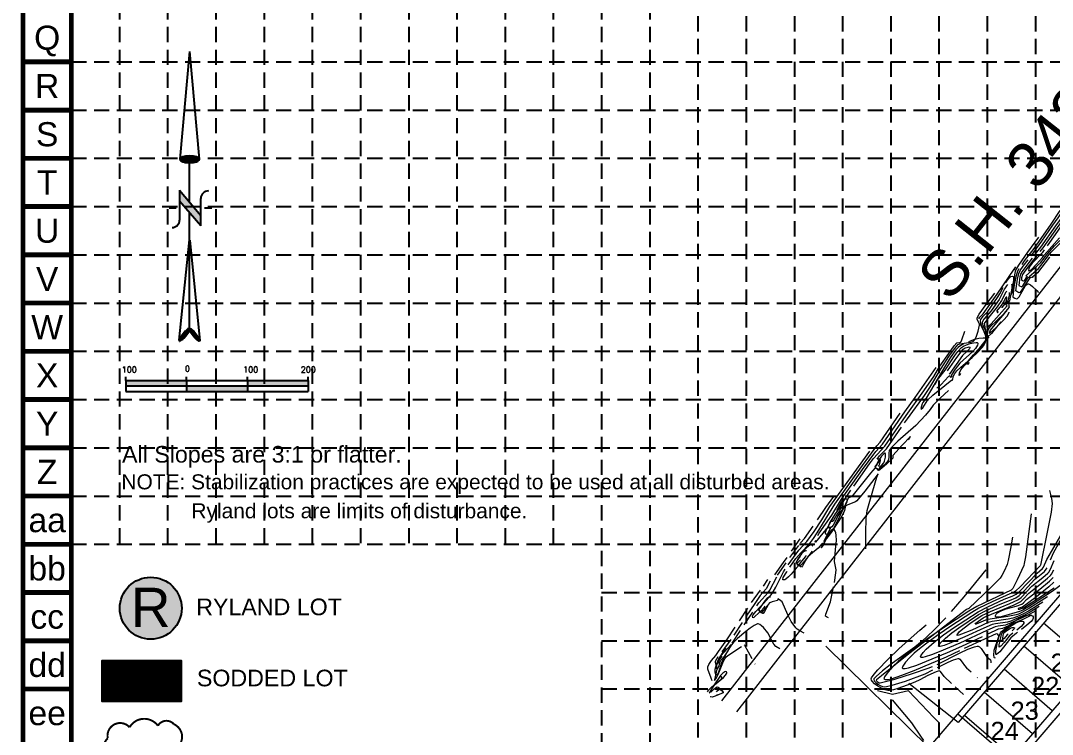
# Model space of a CAD drawing. Header units: inches. Extents: x 5726 to 10817, y 12055 to 15240.
# Drawn here: x 5726 to 7426, y 12699 to 13874 of the extents above; entities that cross this region are included whole.
import ezdxf
from ezdxf.enums import TextEntityAlignment as Align

# ---------------------------------------------------------------- set-up
doc = ezdxf.new("R2010")
doc.units = ezdxf.units.IN
doc.header["$LTSCALE"] = 100
doc.header["$MEASUREMENT"] = 0
doc.linetypes.add('DASHED', pattern=[0.75, 0.5, -0.25])
doc.linetypes.add('HIDDEN', pattern=[0.375, 0.25, -0.125])
for name, color, linetype in [('2', 7, 'Continuous'), ('20', 36, 'Continuous'), ('21', 36, 'Continuous'), ('27', 150, 'Continuous'), ('29', 150, 'Continuous'), ('30', 7, 'Continuous'), ('8', 7, 'Continuous'), ('BASE', 7, 'Continuous'), ('EROSION BLANKET', 84, 'Continuous'), ('GRID', 254, 'HIDDEN'), ('LOT NUMBERS', 7, 'Continuous'), ('STREET NAMES', 7, 'Continuous')]:
    doc.layers.add(name, color=color, linetype=linetype)
doc.styles.add('L120', font='simplex.shx', dxfattribs={"height": 4.8})
doc.styles.add("L200'", font='ARIAL.TTF', dxfattribs={"height": 0.001969})
doc.styles.add('ryland', font='ARIAL.TTF', dxfattribs={"height": 25})
doc.styles.get("Standard").update_dxf_attribs({"font": 'ARIAL.TTF', "height": 25})

# ---------------------------------------------------------------- blocks, each defined once
blk = doc.blocks.new('RYLAND')
h = blk.add_hatch(color=81)
h.paths.add_polyline_path([(1.164, -1.048, 1), (-1.408, -1.048, 1)])
h.paths.add_polyline_path([(-1.348, -2.228), (1.104, -2.228), (1.104, 0.21), (-1.348, 0.21)], flags=25)
at = {"color": 5}
blk.add_circle((-0.122, -1.048), 1.286, dxfattribs=at)
at = {"layer": 'BASE', "color": 5, "style": 'ryland'}
blk.add_text('R', height=1.625, dxfattribs=at).set_placement((-0.122, -1.821), align=Align.CENTER)
blk = doc.blocks.new('block2')
at = {"layer": 'GRID'}
for p, q in [((6842.3, 15156.3), (6842.3, 12138.3)), ((6921.8, 15156.3), (6921.8, 12138.3)), ((7001.2, 15156.3), (7001.2, 12138.3)), ((7080.6, 15156.3), (7080.6, 12138.3)), ((7160, 15156.3), (7160, 12138.3)), ((7239.4, 15156.3), (7239.4, 12138.3)), ((7318.9, 15156.3), (7318.9, 12138.3)), ((7398.3, 15156.3), (7398.3, 12138.3)), ((5889.3, 14838.6), (5889.3, 13011.9)), ((5968.7, 14838.6), (5968.7, 13011.9)), ((6048.1, 14838.6), (6048.1, 13011.9)), ((6127.6, 14838.6), (6127.6, 13011.9)), ((6207, 14838.6), (6207, 13011.9)), ((6286.4, 14838.6), (6286.4, 13011.9)), ((6365.8, 14838.6), (6365.8, 13011.9)), ((6445.2, 14838.6), (6445.2, 13011.9)), ((6524.7, 14838.6), (6524.7, 13011.9)), ((6604.1, 14838.6), (6604.1, 13011.9)), ((6683.5, 14838.6), (6683.5, 12138.3)), ((6762.9, 14838.6), (6762.9, 12138.3)), ((5809.9, 13806.1), (10733.9, 13806.1)), ((5809.9, 13726.7), (10733.9, 13726.7)), ((5809.9, 13647.3), (10733.9, 13647.3)), ((5809.9, 13567.9), (10733.9, 13567.9)), ((5809.9, 13488.5), (10733.9, 13488.5)), ((5809.9, 13409), (10733.9, 13409)), ((5809.9, 13329.6), (10733.9, 13329.6)), ((5809.9, 13250.2), (10733.9, 13250.2)), ((5809.9, 13170.8), (10733.9, 13170.8)), ((5809.9, 13091.4), (10733.9, 13091.4)), ((5809.9, 13011.9), (10733.9, 13011.9)), ((6683.5, 12932.5), (10733.9, 12932.5)), ((6683.5, 12853.1), (10733.9, 12853.1)), ((6683.5, 12773.7), (10733.9, 12773.7))]:
    blk.add_line(p, q, dxfattribs=at)
blk = doc.blocks.new('A$C2F200D2B')
at = {"layer": 'BASE'}
h = blk.add_hatch(color=7, dxfattribs=at)
h.paths.add_polyline_path([(106.8, 9), (106.8, 18), (6.8, 18), (6.8, 9)])
h.paths.add_polyline_path([(106.8, 9), (106.8, 0), (206.8, 0), (206.8, 9)])
h.paths.add_polyline_path([(206.8, 18), (206.8, 9), (306.8, 9), (306.8, 18)])
at = {"layer": 'BASE', "color": 7}
for p, q in [((6.8, 18), (6.8, 24)), ((6.8, 18), (106.8, 18)), ((6.8, 18), (6.8, 0)), ((106.8, 18), (106.8, 24)), ((106.8, 18), (306.8, 18)), ((106.8, 18), (106.8, 0)), ((206.8, 18), (206.8, 24)), ((206.8, 18), (206.8, 0)), ((306.8, 18), (306.8, 24)), ((306.8, 18), (306.8, 0)), ((6.8, 9), (306.8, 9)), ((6.8, 0), (106.8, 0)), ((106.8, 0), (306.8, 0))]:
    blk.add_line(p, q, dxfattribs=at)
at = {"layer": 'BASE', "color": 7, "style": 'L120'}
for s, p in [('100', (0, 31.2)), ('0', (104, 32.6)), ('100', (200, 31.2)), ('200', (294.9, 31.2))]:
    blk.add_text(s, height=9.6, dxfattribs=at).set_placement(p)
blk = doc.blocks.new('A$C1B3C5561')
at = {"layer": 'BASE'}
for p, q in [((33.8, 476.9), (17.8, 299.6)), ((33.8, 476.9), (49.7, 299.3)), ((33.5, 229.1), (33.5, 304.9)), ((33.5, 304.9), (33.5, 304.9)), ((17.2, 248.5), (52.3, 206.8)), ((17.2, 248.5), (17.2, 199.3)), ((52.3, 189.8), (17.2, 230.4)), ((52.4, 189.6), (52.4, 235)), ((0, 219.4), (11.6, 219.4)), ((33.5, 20.6), (33.5, 211.6)), ((58.1, 219.4), (70.6, 219.4)), ((16.8, 1.8), (33.8, 166.8)), ((33.9, 166.4), (50.6, 0.7)), ((33.4, 18.2), (33.6, 18.7)), ((33.6, 18.7), (33.7, 18.1))]:
    blk.add_line(p, q, dxfattribs=at)
blk.add_lwpolyline([(17.7, 299.3), (18.5, 297.6, 0.091577), (22.4, 295.3, 0.048306), (27.9, 294), (33.8, 293.7), (40.4, 294.2, 0.048306), (45.1, 295.3, 0.091577), (49, 297.6), (49.8, 299.3), (49, 301.1, 0.091577), (45.1, 303.3, 0.048306), (40.4, 304.5), (33.8, 305), (27.2, 304.5, 0.048306), (22.4, 303.3, 0.091577), (18.5, 301.1)], format="xyb", close=True, dxfattribs=at)
for points in [[(33.6, 20.6), (32.7, 20.8, 0.066818), (29.6, 18.9, 0.03073), (26.7, 16.2), (23.1, 12.2), (19.8, 7.8, 0.03073), (17.8, 4.4, 0.066818), (16.6, 1), (16.9, 0.1)], [(16.9, 0.1), (17.9, 0, 0.066818), (20.9, 1.9, 0.03073), (24.3, 4.9), (27.5, 8.6), (30.7, 13, 0.03073), (32.7, 16.4, 0.036692), (33.5, 18.2)], [(33.6, 20.6), (34.5, 20.8, -0.066818), (37.6, 18.9, -0.03073), (40.5, 16.2), (44.1, 12.2), (47.3, 7.8, -0.03073), (49.3, 4.4, -0.066818), (50.5, 1), (50.2, 0.1)], [(50.2, 0.1), (49.3, 0, -0.066818), (46.2, 1.9, -0.03073), (42.9, 4.9), (39.7, 8.6), (36.5, 13, -0.03073), (34.5, 16.4, -0.036692), (33.7, 18.2)]]:
    blk.add_lwpolyline(points, format="xyb", dxfattribs=at)
for centre, start, end in [((64.5, 235), 88.8769, 180), ((5.1, 199.3), 268.8769, 0)]:
    blk.add_arc(centre, 12.2, start, end, dxfattribs=at)
for points in [[(17.8, 299.3), (18.5, 301.1), (18.5, 297.6), (22.4, 303.3)], [(18.5, 297.6), (22.4, 303.3), (22.4, 295.3), (26.9, 304.4)], [(22.4, 295.3), (26.9, 304.4), (27.8, 294.1), (33.5, 304.8)], [(27.8, 294.1), (33.5, 304.8), (33.5, 293.8), (40.4, 304.5)], [(33.5, 293.8), (40.4, 304.5), (39.8, 294.1), (45.1, 303.4)], [(39.8, 294.1), (45.1, 303.4), (45.3, 295.3), (49, 301.1)], [(45.3, 295.3), (49, 301.1), (49, 297.6), (49.7, 299.4)], [(17.2, 230.4), (52.6, 189.8), (17.5, 248.6), (52.6, 206.8)], [(26.9, 16.5), (31.1, 13.6), (28.6, 18), (32.3, 15.6)], [(28.6, 18), (32.3, 15.6), (30, 19.2), (33, 17.1)], [(30, 19.2), (33, 17.1), (31.3, 20.1), (33.4, 18.2)], [(31.3, 20.1), (33.4, 18.2), (32.3, 20.6), (33.6, 18.7)], [(32.3, 20.6), (33.6, 18.7), (32.7, 20.8), (33.7, 18.8)], [(32.7, 20.8), (33.7, 18.8), (33.5, 20.7), (33.7, 18.8)], [(33.5, 20.7), (33.7, 18.8), (34.5, 20.7), (33.8, 18.7)], [(34.5, 20.7), (33.8, 18.7), (35.5, 20.3), (33.8, 18.1)], [(35.5, 20.3), (33.8, 18.1), (36.9, 19.5), (34.3, 16.8)], [(36.9, 19.5), (34.3, 16.8), (37.8, 18.8), (34.9, 15.7)], [(37.8, 18.8), (34.9, 15.7), (39.1, 17.6), (35.9, 14)], [(39.1, 17.6), (35.9, 14), (40.7, 16.1), (37.1, 12.2)], [(16.6, 1), (16.9, 0.1), (17, 2.1), (17.9, 0.1)], [(17, 2.1), (17.9, 0.1), (17.5, 3.7), (19.7, 1)], [(17.5, 3.7), (19.7, 1), (18.5, 5.6), (21, 1.9)], [(18.5, 5.6), (21, 1.9), (19.6, 7.4), (23.1, 3.8)], [(19.6, 7.4), (23.1, 3.8), (20.7, 9), (25.8, 6.8)], [(20.8, 9), (25.9, 6.8), (22.5, 11.4), (27.7, 8.9)], [(22.5, 11.4), (27.7, 8.9), (25, 14.4), (29.5, 11.4)], [(23.3, 4.1), (24.4, 5.1), (25.8, 6.7)], [(25, 14.4), (29.5, 11.4), (26.9, 16.5), (31.1, 13.6)], [(40.7, 16.1), (37.1, 12.2), (42.3, 14.2), (38.3, 10.5)], [(42.3, 14.2), (38.3, 10.5), (44.1, 12.2), (40.3, 8)], [(44.1, 12.2), (40.3, 8), (45.1, 10.8), (41.7, 6.3)], [(41.8, 6.3), (45.1, 10.8), (43, 4.8), (46.9, 8.3)], [(43, 4.8), (46.9, 8.3), (44.5, 3.5), (48.3, 6.2)], [(44.5, 3.5), (48.3, 6.2), (46.2, 1.9), (49.4, 4.4)], [(46.2, 1.9), (49.4, 4.4), (47.6, 1), (50, 2.8)], [(47.6, 1), (50, 2.8), (49.3, 0), (50.5, 1)], [(49.3, 0), (50.5, 1), (50.2, 0.1)]]:
    blk.add_solid(points, dxfattribs=at)

msp = doc.modelspace()

# ---------------------------------------------------------------- hatches: boundary and pattern name
at = {"layer": 'BASE'}
h = msp.add_hatch(dxfattribs=at)
h.set_pattern_fill('ANSI31', color=2, scale=15.48742, style=0)
h.set_pattern_definition([(45, (5703.4385, 12590.3026), (-1.368908, 1.368908), [])])
h.paths.add_polyline_path([(5860.4, 12815.9), (5860.4, 12753.9), (5991.4, 12753.9), (5991.4, 12819.8), (5860.4, 12819.8)])

# ---------------------------------------------------------------- linework, layer by layer
at = {"layer": '2', "color": 7, "lineweight": 0}
for p, q in [((7489.4, 12987.4), (7222.2, 12677)), ((7053.3, 12844.1), (7222.5, 12677.2)), ((7349.8, 12664.3), (7270.2, 12732.7))]:
    msp.add_line(p, q, dxfattribs=at)
at = {"layer": '20', "color": 43, "linetype": 'HIDDEN', "lineweight": 0}
msp.add_line((6944, 12906.1), (6942.4, 12903.8), dxfattribs=at)
at = {"layer": '20', "color": 43, "lineweight": 0}
for p, q in [((7162.7, 12764.9), (7138, 12770.5)), ((7189, 12770.5), (7162.7, 12764.9)), ((7230.9, 12727), (7189, 12770.5)), ((7194.5, 12718.2), (7162.7, 12756.1))]:
    msp.add_line(p, q, dxfattribs=at)
for points in [[(7571.6, 13729.7), (7537.4, 13678.9), (7535.6, 13675.1), (7516.8, 13649.8), (7500.8, 13627.3), (7483.4, 13601.8), (7467.5, 13572.5), (7462.8, 13565.4), (7438.5, 13532.8), (7417.6, 13503.4)], [(7507.9, 13649), (7467.7, 13591.1), (7463.4, 13582.9), (7457.2, 13573), (7445.5, 13555.4), (7431.2, 13536.2), (7406.7, 13500.9), (7398.2, 13489.8)], [(7391.3, 13487), (7395.8, 13492.8), (7409.1, 13510.8), (7427.3, 13537.3), (7436, 13549.1), (7459.3, 13584.4), (7460.7, 13587.1), (7472.8, 13604.6)], [(7438.8, 13561.5), (7423.8, 13539), (7395.8, 13498.8), (7379.9, 13478.3), (7375.8, 13472.5)], [(7393.1, 13483.1), (7375.9, 13460.7), (7374.2, 13457.7), (7372.8, 13452.3), (7370.8, 13437.9), (7375.9, 13435.7), (7377.5, 13437.5), (7386.5, 13450.9), (7389.9, 13451.8), (7388.3, 13452.8), (7403.4, 13466.1), (7411.2, 13476), (7419.3, 13486.9), (7424.5, 13493), (7430.4, 13499.1), (7450.2, 13518), (7449.5, 13519.9), (7452.4, 13522.3), (7453.1, 13522.1), (7454.4, 13523.2), (7462.2, 13531.4), (7464.2, 13532.7)], [(7349.3, 13442.1), (7350.1, 13443.5), (7354, 13449), (7356.1, 13451.1), (7358.1, 13452.6), (7360.2, 13453.3), (7361.5, 13453), (7362.1, 13451.5), (7362.2, 13446), (7358.5, 13425.3), (7358.4, 13422.9), (7359, 13423.5), (7360.8, 13428.2), (7362, 13434.4), (7364.3, 13455.6), (7365.5, 13461.2), (7366.3, 13463.4), (7370.9, 13471.3), (7385.7, 13492.7), (7404.2, 13517.4)], [(7412.7, 13496.6), (7409.3, 13491.8), (7393, 13474.5), (7389.4, 13469.7), (7387.3, 13465.3), (7387, 13463.3), (7387.4, 13462.2), (7388.2, 13462), (7391.2, 13463.8), (7400, 13472.8), (7410.1, 13484), (7412.9, 13487.9), (7437.8, 13516.4)], [(7421.5, 13484.3), (7421.4, 13484.8), (7401.6, 13458.9), (7393.8, 13451.8), (7394.6, 13451.4), (7389.3, 13450.3), (7386.9, 13447.2), (7376.2, 13430.7), (7372.5, 13426.2), (7371.2, 13426.1), (7366, 13428.9), (7368.9, 13448.5), (7371, 13457.9), (7373.1, 13462.6), (7378.2, 13470), (7386.2, 13480.4)], [(7371.2, 13465.5), (7369, 13461.5), (7365.6, 13449.9), (7362.8, 13435.2), (7361.2, 13419.5), (7361.7, 13418.6), (7364.2, 13417), (7367.4, 13416.2), (7369.1, 13416.6), (7371.4, 13419.4), (7381.4, 13437.1), (7384.2, 13439.8), (7385.7, 13440.5), (7386.9, 13440.6), (7390.1, 13439.2), (7393.7, 13436.5), (7400.5, 13429.9), (7403.5, 13426.5)], [(7289, 13311.4), (7286.4, 13307.9), (7286.3, 13308.9), (7287.6, 13313.3), (7296.4, 13324), (7306.8, 13335.6), (7315.6, 13346.1), (7317.4, 13349.1), (7317.3, 13351.8), (7316.3, 13356.4), (7308.7, 13375.2), (7308, 13380), (7308.7, 13382.2), (7312.5, 13387.3), (7319.9, 13395.2), (7336.1, 13418.1), (7339.8, 13424.1), (7345.2, 13434.8)], [(7352.5, 13439.4), (7350.6, 13437.4), (7347.5, 13432.4), (7338.8, 13414.8), (7325.3, 13396.3), (7313.5, 13382.4), (7310.9, 13377.8), (7310.8, 13376.1), (7312.3, 13371.8), (7315.6, 13364.5), (7317.4, 13354.1), (7317.3, 13349.1), (7315.6, 13345.6), (7310.4, 13339.5), (7301.2, 13329.6), (7300.2, 13326.1)], [(7351.2, 13428.8), (7349.6, 13427), (7342.4, 13413.1), (7335.1, 13402.7), (7321.4, 13385.7), (7313.7, 13375.2), (7314.6, 13373.2), (7315.7, 13365.7), (7317.1, 13349.6), (7316.9, 13347.7), (7314, 13344.2)], [(7341.3, 13378.1), (7330, 13363.7), (7325.8, 13358.9), (7320.4, 13354.2), (7319.5, 13354.4), (7319.2, 13356), (7319.8, 13361.3), (7321.3, 13366.1), (7324, 13369.8), (7346.8, 13392.1), (7355.7, 13402.4), (7355.1, 13402.7), (7354.6, 13410.6), (7356, 13412.7), (7359.8, 13433.7), (7359.8, 13438.5), (7359.3, 13440.1)], [(7182.8, 13211.8), (7187.5, 13218.5), (7215.4, 13256.8), (7224.4, 13269.8), (7242.9, 13301.2), (7255.5, 13320.8), (7264.8, 13333.8), (7271.1, 13340.6), (7274, 13342), (7291.8, 13344.5), (7295.2, 13345.7), (7296.5, 13346.5), (7298.6, 13349.2), (7300.6, 13353.1), (7304, 13362.5), (7306.4, 13372.8), (7306.2, 13374.3), (7302.3, 13382.3), (7302.2, 13384.5), (7305.7, 13390.5), (7317.2, 13406.7), (7331.6, 13425.3)], [(7321.5, 13353.7), (7319, 13350.2), (7317.8, 13349.1), (7317.5, 13351.8), (7317.9, 13358.4), (7318.8, 13365.3), (7319.7, 13369.2), (7321, 13371), (7325.2, 13374.6), (7351.8, 13404.6), (7350.1, 13406.1), (7350, 13408.4), (7351.1, 13410.1), (7353.5, 13412.5), (7355.5, 13422.3), (7355.9, 13425.8), (7355.8, 13426.4)], [(7347.5, 13414), (7341.7, 13405.1), (7334.5, 13395.9), (7334.9, 13396), (7335.7, 13393.1), (7337.7, 13395.2)], [(7343.4, 13401.4), (7343.6, 13401.6), (7347.8, 13407), (7346.5, 13407.8), (7351.1, 13412.8), (7350.8, 13412.9), (7351.5, 13417.3), (7351.3, 13418.9), (7350.4, 13419), (7349.2, 13417.4), (7347.5, 13414)], [(7351.3, 13396), (7347.3, 13392.3), (7334, 13377.1), (7323.6, 13364.5), (7322.7, 13360.9), (7322.8, 13359.2), (7323.1, 13359.2)], [(7323.1, 13359.2), (7333.7, 13368.8), (7346.5, 13381.3), (7351.7, 13387.6), (7354.9, 13393.5), (7355.1, 13394.1)], [(7099, 13107.8), (7125, 13144.5), (7131.5, 13153.3), (7150.2, 13173.7), (7185.2, 13224), (7214.6, 13264.5), (7230.9, 13288.2), (7241.1, 13305), (7255.6, 13326.1), (7264.7, 13338.5), (7268.7, 13343.4), (7273.7, 13344), (7275.5, 13344.7), (7277.4, 13348.6), (7282.2, 13362.6)], [(7233.2, 13275.2), (7234.1, 13277.8), (7237.3, 13282.8), (7249.8, 13298.4), (7265.7, 13322.9), (7270.3, 13329.1), (7276.6, 13335.7), (7280, 13337.8), (7285, 13340.1), (7290.8, 13342.2), (7296.4, 13343.7), (7300.9, 13344.2), (7302.4, 13343.9), (7303.4, 13343.2), (7303.6, 13342)], [(7303.6, 13342), (7303, 13339.6), (7299.9, 13334.5), (7295, 13329.2), (7273.6, 13310.1), (7266.1, 13300), (7260.3, 13291), (7259.9, 13287.8), (7259.3, 13286.7), (7258.8, 13286.9), (7257.2, 13289), (7255.4, 13287.9), (7243.3, 13275), (7239.2, 13271.1), (7235.9, 13269.2)], [(7253.5, 13297.2), (7268.7, 13319.6), (7279.3, 13333.3), (7282.6, 13335.2), (7287.3, 13336.6), (7289.2, 13336.8), (7290.3, 13336.3), (7290.4, 13335.8)], [(7290.4, 13335.8), (7289.6, 13333.9), (7285.6, 13329.5), (7278.1, 13322.8), (7257.2, 13293), (7257.1, 13292), (7256.2, 13292.8)], [(7040.1, 13026.4), (7042.1, 13030), (7062.9, 13059.9), (7078.7, 13086), (7113.3, 13134.9), (7135.2, 13164.8), (7146.4, 13177), (7183.1, 13229.8), (7200.5, 13253.6), (7234.9, 13302.8)], [(7255.2, 13265.1), (7241.2, 13252.2), (7229.8, 13241), (7224.9, 13233.6), (7217.3, 13224.6), (7201.6, 13207.4), (7201.1, 13207.7), (7171.9, 13181.7), (7163.9, 13174.1), (7159.5, 13169.3), (7157.4, 13166.2), (7156.8, 13161.7), (7156.9, 13155.8), (7156.4, 13150.9), (7154.3, 13147.7), (7149, 13142.3), (7142.9, 13137.3), (7139, 13134.9), (7137.4, 13135.4), (7135.6, 13137.2), (7134.6, 13139.2), (7135.4, 13141.3), (7141.9, 13149.3), (7143.3, 13151.9), (7142.9, 13152.3), (7138, 13151.8), (7137.4, 13152.1), (7141.7, 13157.5), (7153, 13169.2), (7178, 13204.9)], [(6994, 12974.3), (7003.7, 12988.3), (7011.9, 12997.6), (7026.3, 13012.7), (7032.8, 13021.4), (7038.7, 13030.5), (7067.8, 13077.8), (7100.1, 13123.4), (7137, 13174.1), (7142.4, 13180), (7175.6, 13228)], [(7189, 13184.1), (7192.4, 13189.6), (7178.9, 13175.3), (7163.5, 13158), (7163.3, 13153.7), (7153.2, 13143.9), (7145.3, 13137), (7140.5, 13133.3), (7139.7, 13133.6), (7138, 13136), (7134.9, 13138), (7134.2, 13137.9), (7126.5, 13129.2), (7095.7, 13090.7), (7089.8, 13087.8), (7085.7, 13077.9), (7067.8, 13041.5), (7064.2, 13035.2), (7060.4, 13030.4), (7058.4, 13028.8), (7056.5, 13027.9), (7054.5, 13027.8), (7053.2, 13028.6), (7052.6, 13030), (7052.7, 13032), (7054.5, 13037.3), (7067.7, 13060.5), (7076.7, 13073.1), (7084.4, 13086.1), (7094.2, 13100.8)], [(7142.4, 13150.7), (7139.7, 13148.1), (7135.8, 13141.3)], [(7139.5, 13140.6), (7139.9, 13140.9), (7141.5, 13142.7), (7142.8, 13147.3), (7143, 13150.1), (7142.7, 13150.7), (7142.4, 13150.7)], [(7119, 13004.3), (7118.9, 13031.3), (7119.4, 13054.2), (7121.3, 13067.8), (7126.4, 13086.9), (7137.1, 13122.3), (7139.3, 13127.9), (7117.5, 13099.3), (7104.1, 13083.4), (7102.1, 13082), (7089.5, 13076.9), (7086, 13075), (7084.9, 13073.1), (7083.6, 13067.7), (7079.2, 13058.1), (7061.7, 13031.3), (7056.8, 13024.5), (7049.6, 13016.6), (7059.1, 13034.4), (7060.6, 13038.6), (7060.4, 13039.9), (7059.6, 13040.3), (7057.6, 13039.7), (7053, 13036), (7047.9, 13030.2), (7036.2, 13015.3), (7035.6, 13015.2), (7035.7, 13016.3), (7036.6, 13018.8)], [(7421.8, 13100.5), (7424.9, 13087.4), (7426, 13079), (7424.1, 13065), (7417.9, 13031.9), (7406.8, 12977.5), (7406.2, 12976.2), (7374, 12942.6), (7365.7, 12934.6), (7363.1, 12933.1), (7356.2, 12930.6), (7326.9, 12917.1), (7305.4, 12906.6), (7293.4, 12899.7), (7259, 12877.1), (7238, 12862.8), (7217.2, 12847.6), (7207.5, 12840), (7198.7, 12832.4), (7190.9, 12825), (7184.5, 12817.9), (7179.7, 12811.2), (7178.9, 12808.5), (7180.4, 12807.3), (7183.9, 12807.3), (7189.1, 12808.4), (7203.1, 12813.1), (7253.6, 12834), (7277.2, 12844.4), (7311, 12860.3)], [(7391.1, 13062.1), (7382.2, 12991.5), (7380, 12980.3), (7379.1, 12977), (7368.4, 12953.4), (7361.2, 12939.3), (7358.2, 12936.3), (7301.9, 12909.5), (7288.7, 12902), (7246.8, 12874.3), (7221.1, 12856.8), (7195.7, 12838.3), (7183.8, 12829), (7173, 12819.7), (7163.5, 12810.7), (7155.7, 12802), (7149.8, 12793.9), (7148.8, 12790.6), (7150.7, 12789.1), (7155, 12789.2), (7161.3, 12790.5), (7178.4, 12796.2), (7198.5, 12804.2), (7252, 12826.8), (7274, 12837.2)], [(7360.4, 13023.7), (7358.1, 13007.8), (7353.5, 12985.1), (7351.8, 12978.5), (7347, 12967.5), (7343.3, 12960.4), (7340.3, 12956.1), (7325.2, 12941.2), (7288.4, 12906.3), (7284.9, 12904.8), (7190, 12831.7), (7144.6, 12795.5), (7136.3, 12788.5), (7136.1, 12787.8), (7138, 12785.7), (7141, 12783.9), (7142.8, 12783.6), (7166.6, 12790), (7196.1, 12799.1), (7221.8, 12807.8), (7229, 12810.8)], [(7397.8, 12901.8), (7394.3, 12899.6), (7385.6, 12895.1), (7370.6, 12887.9), (7355.9, 12881.4), (7349.3, 12878.8), (7337, 12877.1), (7331.8, 12876), (7318.4, 12870.2), (7273.8, 12849.4), (7239.6, 12834.9), (7227.1, 12830), (7216.5, 12826.5), (7212.6, 12825.6), (7210, 12825.6), (7208.8, 12826.5), (7209.5, 12828.5), (7213.3, 12833.7), (7218.4, 12839.2), (7231.4, 12850.8), (7246.9, 12862.7), (7263.3, 12874.3), (7303.8, 12900.9), (7319.8, 12909), (7346.6, 12921.3), (7360.3, 12926.6), (7366.7, 12929.6), (7372.3, 12934.3), (7401.2, 12964.6), (7410.1, 12971.8), (7411.5, 12974.1), (7416.9, 12986.9), (7440.2, 13026.4)], [(7410.8, 12916.9), (7386.9, 12902), (7378.6, 12897.6), (7369.1, 12893.2), (7361.2, 12890.2), (7353.4, 12888.6), (7326.9, 12884.8), (7320.3, 12883.1), (7293.4, 12870.6), (7276.8, 12863.8), (7272.2, 12862.3), (7269.4, 12861.9), (7268.9, 12862.3), (7269.2, 12863.1), (7273, 12867.7), (7278.6, 12872.8), (7292.4, 12883), (7310, 12894.5), (7324.1, 12901.3), (7356.3, 12914.5), (7369.6, 12920.5), (7374.9, 12924.1), (7392.6, 12943), (7410.7, 12957), (7418.9, 12964.4), (7420.2, 12966), (7423.1, 12971.1), (7429.3, 12985.2)], [(7418.2, 12925.6), (7388.8, 12906.6), (7377.1, 12900), (7370.5, 12897.1), (7366.6, 12895.7), (7352.7, 12893.1), (7320, 12888.1), (7315.9, 12887.1), (7300.8, 12880.4), (7298.9, 12880.2), (7300.3, 12882), (7304.6, 12885.5), (7312.2, 12890.7), (7316.7, 12893), (7363.4, 12912.5), (7374.1, 12917.6), (7378.4, 12921.3), (7387.5, 12931.5), (7393, 12936.1), (7405.7, 12945.7), (7418.5, 12956), (7423.3, 12960.7), (7425, 12962.9), (7428.9, 12969.6)], [(7442.6, 12946), (7425.9, 12934.3), (7386, 12908.3), (7377.8, 12903.6), (7372, 12901.2), (7341.8, 12892.5), (7335.5, 12891.8), (7333.4, 12892.1), (7332.4, 12893), (7332.4, 12894.7), (7333.7, 12896.9), (7335.8, 12898.9), (7342, 12902.5), (7349.9, 12905.4), (7366.8, 12910.1), (7376.2, 12913.4), (7378.6, 12915.4), (7383.6, 12921.1), (7405.8, 12938.2), (7421.7, 12951.1), (7427.7, 12957)], [(7428.7, 12949.6), (7420.3, 12941.8), (7400, 12925.6), (7377.2, 12908.6), (7370.9, 12906.6), (7369.7, 12905.5), (7369.9, 12905), (7372.3, 12905.2), (7378.8, 12907.3), (7429.4, 12940.5)], [(7318.6, 12863.8), (7331.9, 12870.1), (7337.7, 12872.5), (7344.9, 12873.6), (7378.1, 12888.7), (7392.7, 12895.9)], [(7342.4, 12868.5), (7356.2, 12879.5), (7365.2, 12885.8), (7374.5, 12891.3), (7379, 12893.3), (7383.3, 12894.8), (7387.1, 12895.6), (7390.5, 12895.4), (7393.3, 12894.3), (7394.7, 12892.5), (7394.7, 12890.3), (7393.4, 12887.7), (7391.1, 12884.9), (7384.1, 12878.5), (7375.3, 12871.8)], [(7344.7, 12867.5), (7353.8, 12874.8), (7359.8, 12878.9), (7365.9, 12882.6), (7371.7, 12884.9), (7374.3, 12885.4), (7376.5, 12885.3), (7378.4, 12884.6), (7379.3, 12883.4), (7379.3, 12881.9), (7378.4, 12880.2), (7374.8, 12876.3), (7367.6, 12870.6)], [(7260.3, 12782.8), (7247.8, 12794.4), (7241.8, 12802.7), (7239.8, 12803.5), (7234.6, 12801.9), (7221.3, 12795.8), (7207.7, 12788.7), (7199.6, 12785), (7187.3, 12780), (7171.8, 12774.3), (7164.3, 12772.3), (7157.9, 12771.2), (7155.2, 12771.3), (7150.8, 12772.4), (7145, 12774.9), (7138.9, 12778.4), (7133.4, 12782.3), (7129.5, 12786.4), (7128.3, 12788.4), (7127.9, 12790.2), (7128.3, 12791.8), (7132.7, 12798.1), (7138.8, 12805.5), (7155, 12822.5), (7173.8, 12840.4), (7207.8, 12870.5), (7218.2, 12879.3)], [(7368.6, 12866.7), (7367, 12865.5), (7357.9, 12857.9), (7343.5, 12839.7), (7339.6, 12835.1), (7334.2, 12830.4), (7333.6, 12830.3), (7333.1, 12831.2), (7333.3, 12836.3), (7336.6, 12853.6), (7339, 12862.4), (7340.6, 12866), (7342.4, 12868.5)], [(7361, 12865.4), (7354.9, 12860.6), (7346.8, 12850.2), (7341.6, 12844.2), (7338.9, 12842.3), (7338.6, 12842.9), (7338.7, 12846.3), (7342.5, 12863.5), (7343.5, 12865.9), (7344.7, 12867.5)], [(7281.6, 12840.7), (7315, 12856.5), (7334, 12864.9), (7335.3, 12864.4), (7336.7, 12862.9), (7337.4, 12861.3), (7336.8, 12857.9), (7329.8, 12836.8), (7329.5, 12829.2), (7329.9, 12826.2), (7330.3, 12825.6), (7331.9, 12825.2)], [(7236.7, 12814), (7274.2, 12833.2), (7286.9, 12839), (7297.9, 12843.2), (7302.6, 12844.4), (7303.8, 12844.4), (7306.3, 12843), (7308.8, 12840.2), (7317.7, 12827.3), (7324.2, 12821.6), (7325, 12819.6), (7324.8, 12816.9)], [(7279.8, 12764.6), (7266.4, 12777)], [(7214.5, 12688.7), (7209.4, 12696), (7194.5, 12718.2)], [(7230.9, 12727), (7239.7, 12717.9)]]:
    msp.add_lwpolyline(points, dxfattribs=at)
at = {"layer": '20', "color": 43, "linetype": 'HIDDEN', "lineweight": 0}
for points in [[(6918.7, 12879.4), (6942.7, 12915.5), (6947.9, 12921.7), (6958.2, 12932.6), (6960.8, 12936.2), (6973.6, 12961), (6993.7, 12989.9), (7011.5, 13014.2), (7018.1, 13021.2), (7053.2, 13072.3), (7066.1, 13090.4)], [(7073, 13070.9), (7078.3, 13080.5), (7081.6, 13084.6), (7083.3, 13086), (7085, 13086.7), (7086.7, 13086.8), (7087.9, 13086.1), (7088.3, 13084.9), (7087.4, 13081.1), (7084.8, 13076.1), (7073.5, 13059.3)], [(7073.5, 13059.3), (7065.4, 13043.6), (7062.8, 13040.4), (7060.2, 13038.7), (7058.9, 13038.7), (7058, 13039.2), (7057.6, 13040.2), (7058.1, 13043.2), (7059.8, 13047.2), (7067.7, 13060.5), (7069.2, 13063.4)], [(7081.9, 13061.6), (7082.9, 13062.5), (7081.8, 13061.3), (7081.9, 13061.6)], [(7010.5, 13020.7), (6982.9, 12982.2), (6961.4, 12951.3), (6955, 12938.7), (6945.1, 12927.5), (6935.9, 12914.4), (6901.1, 12861.9)], [(7057.5, 12890.9), (7054, 12892.5), (7052.4, 12893.8), (7053, 12897.1), (7060.9, 12917.2), (7067.3, 12949.1), (7069.7, 12964.7), (7070, 12969.7), (7067.4, 12983.7), (7067.7, 12990.5), (7069.8, 13008.7), (7070.5, 13018.3), (7070.3, 13026.9), (7069.6, 13030.6), (7068.5, 13033.6), (7066.9, 13036), (7065.5, 13036.8), (7064, 13036.5), (7062.3, 13035.2), (7058.8, 13030.5), (7048.5, 13010.5), (7045.6, 13005.9), (7049.2, 13013.3), (7048.8, 13013.7), (7046.7, 13012.4), (7040.6, 13005.5), (7027.6, 12995.1), (7023.2, 12991.2), (7021.1, 12987.9), (7014.8, 12976.2), (7013, 12974.3), (7009.7, 12978), (7009.2, 12978), (7004, 12972.8), (6995.8, 12962.8), (6991.5, 12958.2), (6987.3, 12954.7), (6985.3, 12953.6), (6983.4, 12953.2), (6982.4, 12953.4), (6982, 12954.2), (6982.9, 12957.3), (6988.7, 12966.6), (6989.3, 12967.4)], [(7031.5, 13009), (7030.8, 13009.9), (7029.2, 13010.8), (7027.3, 13010.6), (7025.1, 13009.6), (7020.4, 13005.6), (7015.4, 12999.8), (7004, 12982.7)], [(7021.2, 13001.1), (7020.7, 13001.3), (7019.4, 13001.2), (7016.5, 12999.4), (7013.2, 12996.1), (7007.1, 12987.7), (7004, 12982.7)], [(7004, 12982.7), (7004, 12981.7), (7006.1, 12978.7), (7009.2, 12976.5), (7010.9, 12976.5), (7019.4, 12985.6), (7024.5, 12991.8), (7028.8, 12998), (7030.3, 13001)], [(7004, 12982.7), (7004.5, 12981.1), (7006.4, 12979.2), (7008.3, 12978.4), (7011, 12981.1), (7017.6, 12988.7), (7020.5, 12992.9), (7020.8, 12993.6)], [(7010.5, 12991.2), (7010.2, 12991), (7007, 12987.3), (7004, 12982.7)], [(7004, 12982.7), (7004.2, 12981.9), (7006.1, 12980.6), (7010.7, 12985.7), (7011.1, 12986.4)], [(6865.6, 12787.1), (6864.4, 12791.3), (6858.9, 12806.3), (6858.6, 12810), (6860.3, 12814.1), (6864.9, 12820.4), (6871.6, 12828.6), (6876, 12835.2), (6890.1, 12854.8), (6930.8, 12916.2), (6950.4, 12943.2), (6957.5, 12954)], [(6961.8, 12924.4), (6960.8, 12924.9), (6959.3, 12924.7), (6956, 12922.6), (6952.5, 12918.8), (6945.8, 12909.4), (6942.4, 12903.8)], [(6942.4, 12903.8), (6942.5, 12903), (6944.1, 12901), (6946.5, 12899.4), (6947.8, 12899.5), (6957.7, 12911), (6960.8, 12915.6), (6961.4, 12916.9)], [(6952.5, 12916.3), (6950.7, 12915.1), (6946.4, 12910), (6942.4, 12903.8)], [(6942.4, 12903.8), (6942.8, 12902.7), (6944.2, 12901.5), (6945.5, 12901.1), (6951.6, 12908.1), (6953.1, 12910.2)], [(6942.4, 12903.8), (6943.5, 12902.9), (6944.4, 12903.9)], [(6977.1, 12840), (6970.9, 12843.8), (6967.6, 12847.7), (6964.5, 12852.3), (6957.5, 12866), (6950.1, 12874.9), (6947.2, 12877.8), (6944.4, 12879.9), (6941.8, 12880.9), (6940.7, 12880.8), (6934.9, 12878.2), (6928.2, 12873.9), (6921, 12868.6), (6907.5, 12856.9), (6900.2, 12849.6), (6897.3, 12846.1), (6891, 12836), (6881.5, 12818.5), (6876.1, 12801.5), (6874.5, 12798.2), (6873.7, 12797.2), (6872.9, 12796.9), (6872, 12797.4), (6871.2, 12798.5), (6870.5, 12801.9), (6870.9, 12806.2), (6873.5, 12815.8), (6876.6, 12823.1), (6880.2, 12828.4), (6898.7, 12849.1), (6914.1, 12872.4)], [(6896.3, 12855), (6875.4, 12826.6), (6870.8, 12818.9), (6870.5, 12817.4), (6873.6, 12806.6), (6869.5, 12788.6), (6869.8, 12787.5), (6872.6, 12791), (6877, 12800.5), (6883.4, 12816.8), (6886.9, 12823.6), (6889, 12826.6), (6893, 12829.8), (6918.5, 12846.6), (6919.3, 12846.1), (6936.2, 12815), (6936.9, 12814.6)], [(6879.9, 12828.7), (6876.6, 12823.1), (6875.1, 12818.7), (6875.4, 12816.3)], [(6875.4, 12816.3), (6875.8, 12816.3), (6877.9, 12821.9), (6882.3, 12827.5)], [(6889.2, 12802), (6887.9, 12802.5), (6886.5, 12802.2), (6883.2, 12800), (6879.7, 12796), (6869, 12780.8), (6858.8, 12770.7), (6857.7, 12769)], [(6860.9, 12766.6), (6862.2, 12768.1), (6869.8, 12780.3), (6884.2, 12792.5), (6888, 12796.3), (6890, 12799.6), (6890, 12800.9), (6889.2, 12802)], [(6881.2, 12793.5), (6880.4, 12793.8), (6878.5, 12793.2), (6876.5, 12791.2), (6869, 12780.8), (6863.7, 12775.6), (6863.3, 12775.1)], [(6865.1, 12773.7), (6866.2, 12775.1), (6868.6, 12779.2), (6870.3, 12781.3), (6880.4, 12790.1), (6881.6, 12792.1), (6881.6, 12792.9), (6881.2, 12793.5)], [(6883.6, 12770.3), (6884, 12768.4), (6883.8, 12767.6), (6873.4, 12762.8), (6869.3, 12761.3), (6865.7, 12760.5), (6862.8, 12760.7), (6862.4, 12761)], [(6863.8, 12768.2), (6868.3, 12773.3), (6871.1, 12775.6), (6874, 12777.1), (6875.6, 12776.8), (6879.1, 12774.4), (6883.6, 12770.3)], [(6883.6, 12769.2), (6883.7, 12767.6), (6877.6, 12764.7), (6873, 12763.3), (6872.7, 12763.4)], [(6873, 12769.2), (6873.7, 12770.1), (6876.9, 12772.8), (6878.4, 12773.2), (6880.4, 12772), (6883.6, 12769.2)]]:
    msp.add_lwpolyline(points, dxfattribs=at)
at = {"layer": '21', "color": 43, "linetype": 'DASHED', "lineweight": 0}
msp.add_line((6882.7, 12768.8), (6883.7, 12768), dxfattribs=at)
at = {"layer": '21', "color": 43, "lineweight": 0}
for points in [[(7541.3, 13691.3), (7530.8, 13675.4), (7511.7, 13648.8), (7478.8, 13601.4), (7474.5, 13594.7), (7467.4, 13581.2), (7461.9, 13571.9), (7453.6, 13559.6), (7434.2, 13533.6), (7410.4, 13499.7), (7405.9, 13493.8)], [(7400.7, 13487.2), (7382.5, 13463.6), (7376.9, 13455.8), (7375.5, 13450.6), (7375.3, 13448), (7375.7, 13447), (7377, 13446), (7378.6, 13445.4), (7379.5, 13445.4), (7380.9, 13446.9), (7383.6, 13451.3), (7385.3, 13452), (7382.8, 13453.6), (7406.9, 13475.2), (7418.6, 13490.4), (7430, 13503.5), (7447.7, 13520.9), (7447.2, 13521.7), (7450.7, 13524.9), (7449.9, 13525.6), (7452.4, 13528.9), (7473.4, 13552.1), (7490.8, 13570.4), (7502.1, 13578.2)], [(7305.4, 13383.3), (7306.9, 13385.9), (7312.3, 13391.4), (7335.4, 13423.9), (7363.4, 13464.6), (7363.2, 13463.1), (7363.7, 13465.3), (7365.9, 13468.5)], [(7275, 13293.1), (7272.6, 13289.9), (7273.4, 13294.4), (7275.4, 13299.3), (7280.7, 13305.5), (7303.6, 13329.3), (7310.5, 13337.5), (7315.5, 13345), (7317.1, 13348.3), (7317.4, 13350.3), (7316.7, 13355.1), (7314.6, 13360.7), (7307.5, 13375.4)], [(7229.6, 13257.3), (7249.2, 13273.3), (7260.8, 13282.4), (7261.5, 13281.4), (7263.3, 13289), (7265.8, 13293.2), (7269.1, 13297.5), (7275.6, 13303.6), (7293.9, 13319.2), (7303.2, 13327.7), (7311, 13336.3), (7313.8, 13340.4), (7315.9, 13344.4), (7316.8, 13348.1), (7316.5, 13350), (7315, 13351.1), (7312.5, 13351.5), (7305.4, 13350.7), (7296.6, 13348.3), (7288.2, 13345.2)], [(7280.5, 13341.8), (7279.4, 13341.3), (7273.8, 13338.2), (7271.8, 13336.5), (7267.3, 13331.8), (7258.1, 13318.8), (7245.2, 13298), (7218.5, 13252.5), (7213, 13245.1), (7211.9, 13243), (7209.8, 13235.4), (7209.9, 13234.3), (7210.4, 13234.2), (7212.9, 13236.7), (7221.3, 13249.6), (7229.6, 13257.3)], [(7423.2, 12986.2), (7428, 12997.9), (7460.5, 13055.8), (7488.2, 13104.1), (7491.2, 13104.7), (7494.1, 13106.1), (7495, 13109.8), (7499.3, 13148.4), (7501.1, 13157.2), (7503.6, 13163.9), (7506.2, 13168), (7513.5, 13177.6), (7522.9, 13188.1), (7543.5, 13209.1)], [(6991, 12978.1), (7008.5, 13002.4), (7022, 13016.7), (7033.8, 13033.2), (7046.4, 13052.2), (7059.8, 13073.9), (7125.8, 13165.4)], [(7150.2, 13161.9), (7147.6, 13159.9), (7144.8, 13156.8), (7139.5, 13148.6), (7135.4, 13141), (7134.7, 13139.3)], [(7141, 13138.7), (7141.2, 13138.8), (7145.3, 13142.3), (7148.4, 13145.8), (7149.6, 13148.6), (7151.2, 13155.1), (7151.5, 13160.8), (7150.8, 13162), (7150.2, 13161.9)], [(7404.3, 12909.4), (7391.3, 12901.2), (7381.5, 12896), (7369.1, 12890.1), (7357.9, 12885.4), (7352.2, 12883.8), (7332.6, 12881.1), (7326.9, 12879.9), (7313.4, 12874.1), (7282.2, 12859.4), (7256.4, 12848.6), (7247.9, 12845.4), (7241.6, 12843.8), (7239.7, 12843.7), (7238.9, 12844.4), (7239.3, 12845.8), (7242.1, 12849.5), (7250, 12857.6), (7260.4, 12866.1), (7272, 12874.6), (7304.6, 12896.4), (7315.2, 12902), (7337.5, 12912.3), (7355.4, 12919.3), (7366.1, 12923.9), (7371.7, 12927.5), (7380.2, 12935.8), (7396.9, 12953.8), (7413.4, 12967), (7416.3, 12970.7), (7417.6, 12973.4)], [(7316.9, 12970), (7280.3, 12925.4), (7259.8, 12901.2)], [(7250.8, 12890.9), (7247.1, 12886.9), (7233.1, 12872.8), (7218.1, 12858.5), (7209.1, 12850.4), (7199.5, 12842.8), (7159.2, 12813.6), (7146.4, 12803.6), (7136.1, 12794.3), (7132.3, 12790.2), (7131.9, 12789.2), (7132.8, 12786.9), (7135.2, 12784.2), (7138.7, 12781.6), (7142.5, 12779.4), (7146.2, 12777.9), (7149, 12777.4), (7152.8, 12777.9), (7162.1, 12780), (7184.2, 12786.8), (7216.5, 12798.7), (7229.4, 12805.1)], [(7347.1, 12866.6), (7351.5, 12870.1), (7357.4, 12873.9), (7360.2, 12875), (7362.5, 12875.2), (7363.8, 12874.3), (7363.4, 12872.7), (7359.9, 12869.4)], [(7353.4, 12864.1), (7351.6, 12862.7), (7346.8, 12856.6), (7344.4, 12854.4), (7344.1, 12854.6), (7346, 12864.6), (7347.1, 12866.6)], [(7236.9, 12808.9), (7254.5, 12817.7), (7263.6, 12821.6), (7271.2, 12823.9), (7272.1, 12823.9), (7274, 12822.8), (7277.9, 12818), (7281.3, 12812.6), (7284.9, 12808.8), (7292.5, 12801.8)], [(7302.5, 12792.5), (7303.2, 12791.8)]]:
    msp.add_lwpolyline(points, dxfattribs=at)
at = {"layer": '21', "color": 43, "linetype": 'DASHED', "lineweight": 0}
for points in [[(7071.3, 13067.6), (7071.4, 13067.8), (7074.7, 13072.6), (7076.4, 13073.6), (7077.8, 13073.3), (7077.9, 13071.8), (7075.4, 13066.9), (7070.6, 13059.9)], [(7070.6, 13059.9), (7066.5, 13052), (7065.3, 13050.4), (7064, 13049.6), (7063.3, 13049.6), (7062.6, 13050.3), (7062.9, 13051.8), (7067.3, 13060.1)], [(7017.3, 12865.5), (7010.1, 12869.5), (7005.7, 12872.4), (7003.5, 12874.6), (6996.2, 12884.6), (6990.3, 12895.8), (6980.9, 12917), (6981.1, 12917.2), (6976.8, 12920.5), (6974, 12921.9), (6973.5, 12919.6), (6964.7, 12917.2), (6960.6, 12915.7), (6958.4, 12913.2), (6952.2, 12901.1), (6949.9, 12897.8), (6949.4, 12897.7), (6946.4, 12901), (6945.4, 12901.4), (6943.6, 12900.1), (6934.5, 12891.2), (6933, 12890.9), (6932.6, 12891.4), (6932.5, 12893.5), (6933.6, 12896), (6937.9, 12901.5), (6960.7, 12925.8), (6964.7, 12930.8), (6970.7, 12941.3), (6983.4, 12966.8), (6986.2, 12971.2)], [(6888.4, 12840.8), (6887.8, 12840.4), (6884.9, 12836.9), (6879.4, 12828.2), (6876.6, 12823.1), (6874.6, 12818.5), (6872.9, 12812.4), (6872.7, 12809.7), (6873.2, 12807.6), (6873.7, 12806.8)], [(6873.7, 12806.8), (6874.2, 12806.6), (6875.3, 12807.4), (6877.2, 12812.3), (6879, 12818.2), (6880.5, 12821.5), (6886.4, 12828.5), (6892.2, 12836.3), (6893.1, 12838.7)], [(6883.7, 12768), (6883.7, 12767.7), (6882.9, 12767.3)]]:
    msp.add_lwpolyline(points, dxfattribs=at)
msp.add_point((6873.1, 12785.1), dxfattribs=at)
at = {"layer": '27', "color": 7, "lineweight": 0}
for p, q in [((7497, 12980.9), (7271, 12718.3)), ((7348.6, 12647.6), (7525.1, 12852.6)), ((7271, 12718.3), (7189.9, 12782.5)), ((7281.4, 12730.4), (7361, 12661.9))]:
    msp.add_line(p, q, dxfattribs=at)
at = {"layer": '29', "color": 7, "lineweight": 0}
for p, q in [((7491.4, 12813.5), (7411.8, 12882)), ((7458.8, 12775.6), (7379.2, 12844.1)), ((7426.2, 12737.7), (7346.6, 12806.2)), ((7393.6, 12699.8), (7314, 12768.3))]:
    msp.add_line(p, q, dxfattribs=at)
at = {"layer": '30', "color": 7, "lineweight": 0}
for p, q in [((6881.7, 12754.4), (7648.6, 13736.3)), ((7671.4, 13716.9), (6905.7, 12736.3))]:
    msp.add_line(p, q, dxfattribs=at)
at = {"layer": '8', "color": 7, "linetype": 'Continuous', "lineweight": 0}
msp.add_line((7534.2, 12844.8), (7368.8, 12652.6), dxfattribs=at)
at = {"layer": 'BASE', "const_width": 7.94}
for points in [[(5730.5, 12058.9), (10813.3, 12058.9), (10813.3, 15235.7), (5730.5, 15235.7)], [(5809.9, 12138.3), (10733.9, 12138.3), (10733.9, 15156.3), (5809.9, 15156.3)]]:
    msp.add_lwpolyline(points, close=True, dxfattribs=at)
for points in [[(5809.9, 13806.1), (5730.5, 13806.1)], [(5809.9, 13726.7), (5730.5, 13726.7)], [(5809.9, 13647.3), (5730.5, 13647.3)], [(5809.9, 13567.9), (5730.5, 13567.9)], [(5809.9, 13488.5), (5730.5, 13488.5)], [(5809.9, 13409), (5730.5, 13409)], [(5809.9, 13329.6), (5730.5, 13329.6)], [(5809.9, 13250.2), (5730.5, 13250.2)], [(5809.9, 13170.8), (5730.5, 13170.8)], [(5809.9, 13091.4), (5730.5, 13091.4)], [(5809.9, 13011.9), (5730.5, 13011.9)], [(5809.9, 12932.5), (5730.5, 12932.5)], [(5809.9, 12853.1), (5730.5, 12853.1)], [(5809.9, 12773.7), (5730.5, 12773.7)]]:
    msp.add_lwpolyline(points, dxfattribs=at)
at = {"layer": 'BASE', "color": 250}
msp.add_lwpolyline([(5860.4, 12815.9), (5860.4, 12753.9), (5991.4, 12753.9), (5991.4, 12819.8), (5860.4, 12819.8)], close=True, dxfattribs=at)
at = {"layer": 'BASE', "color": 170, "const_width": 3.22}
msp.add_lwpolyline([(5906, 12710.7, 0.520567), (5906, 12710.7, 0.765195), (5870, 12692.6, 0.417879), (5869.7, 12659.9, 0.6649), (5910.9, 12653.6, 0.744833), (5957.4, 12649.7, 0.975642), (5986.3, 12679.6, 0.520567), (5979.1, 12715.6, 0.520567), (5952.7, 12713.2, 0.540264), (5906, 12710.7)], format="xyb", close=True, dxfattribs=at)

# ---------------------------------------------------------------- block references
at = {"layer": 'BASE', "color": 7, "xscale": 39.67659972132929, "yscale": 39.67659972132929, "zscale": 39.67659972132929}
msp.add_blockref('RYLAND', (5945.7, 12948.2), dxfattribs=at)
at = {"layer": 'EROSION BLANKET', "color": 84}
for name, p in [('A$C1B3C5561', (5971.1, 13346.4)), ('A$C2F200D2B', (5893.2, 13263.6))]:
    msp.add_blockref(name, p, dxfattribs=at)
at = {"layer": 'GRID', "color": 84}
msp.add_blockref('block2', (0, 0), dxfattribs=at)

# ---------------------------------------------------------------- texts
at = {"layer": 'BASE'}
for s, height, p in [('Q', 39.7, (5770.2, 13845.9)), ('R', 39.7, (5770.2, 13766.4)), ('S', 39.7, (5770.2, 13687)), ('T', 39.7, (5770.2, 13607.6)), ('U', 39.7, (5770.2, 13528.2)), ('V', 39.7, (5770.2, 13448.8)), ('W', 39.7, (5770.2, 13369.3)), ('X', 39.7, (5770.2, 13289.9)), ('Y', 39.7, (5770.2, 13210.5)), ('Z', 39.7, (5770.2, 13131.1)), ('aa', 39.71, (5770.2, 13051.7)), ('bb', 39.71, (5770.2, 12972.2)), ('cc', 39.71, (5770.2, 12892.8)), ('dd', 39.71, (5770.2, 12813.4)), ('ee', 39.71, (5770.2, 12734))]:
    msp.add_text(s, height=height, dxfattribs=at).set_placement(p, align=Align.MIDDLE_CENTER)
at = {"layer": 'BASE', "style": "L200'"}
for s, height, p in [('All Slopes are 3:1 or flatter.', 27.355, (5893.6, 13146.4)), ('RYLAND LOT', 27.36, (6015.8, 12895.2)), ('SODDED LOT', 27.36, (6016.9, 12778.1))]:
    msp.add_text(s, height=height, dxfattribs=at).set_placement(p)
at = {"layer": 'BASE', "color": 7, "style": "L200'"}
for s, p in [('NOTE: Stabilization practices are expected to be used at all disturbed areas.', (5892.5, 13102.4)), ('Ryland lots are limits of disturbance.', (6007.8, 13054.7))]:
    msp.add_text(s, height=24.671, dxfattribs=at).set_placement(p)
at = {"layer": 'LOT NUMBERS', "color": 7, "lineweight": 0}
for s, p in [('21', (7423.3, 12817)), ('22', (7391.2, 12778.6)), ('23', (7357.4, 12738)), ('24', (7324.4, 12704.6))]:
    msp.add_text(s, height=30, dxfattribs=at).set_placement(p, align=Align.MIDDLE_LEFT)
at = {"layer": 'STREET NAMES', "color": 7, "lineweight": 0}
msp.add_text('S.H. 342', height=75, rotation=51.6469, dxfattribs=at).set_placement((7384, 13568.7), align=Align.CENTER)

doc.saveas('drawing.dxf')
